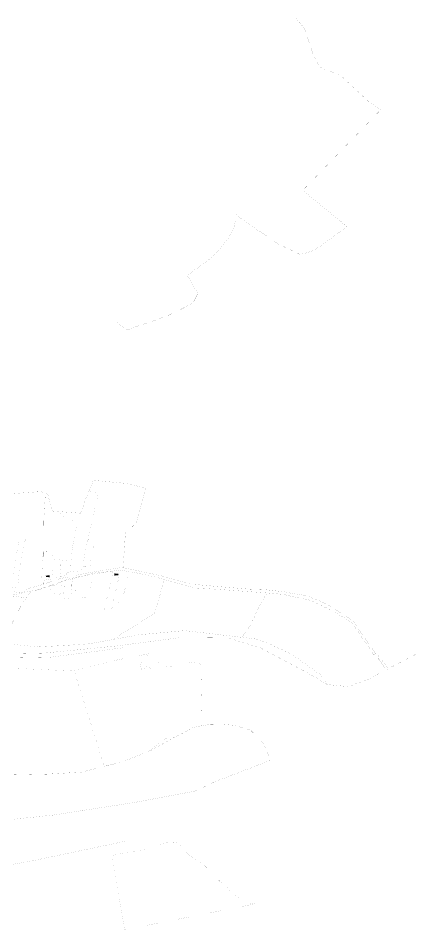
# Model space of a CAD drawing. Header units: millimetres. Extents: x 1265826 to 1360210, y 383897 to 506623.
# Drawn here: x 1343208 to 1344512, y 490240 to 493211 of the extents above; entities that cross this region are included whole.
import ezdxf

# ---------------------------------------------------------------- set-up
doc = ezdxf.new("R2010")
doc.units = ezdxf.units.MM
doc.layers.add('14', color=7, linetype='Continuous')

msp = doc.modelspace()

# ---------------------------------------------------------------- hatches: boundary and pattern name
at = {"layer": '14', "linetype": 'Continuous'}
for points in [[(1343297.6, 491394.4), (1343298, 491389.7), (1343306.5, 491390.4), (1343306.6, 491388.9), (1343310.1, 491389.2), (1343309.6, 491395.4)], [(1343521.4, 491402.2), (1343521.3, 491394.2), (1343524.2, 491394.2), (1343524.2, 491395.4), (1343533.3, 491395.3), (1343533.4, 491400.4), (1343524.2, 491400.5), (1343524.2, 491402.2)]]:
    msp.add_hatch(color=12, dxfattribs=at).paths.add_polyline_path(points)

# ---------------------------------------------------------------- linework, layer by layer
at = {"layer": '14', "color": 12, "const_width": 0.17, "flags": 128}
for points in [[(1344112.6, 493210.9), (1344123.9, 493197.1), (1344130.1, 493189.2), (1344139.8, 493177.8), (1344170.6, 493088.2), (1344189.4, 493052.8), (1344206.6, 493043.3), (1344213.6, 493041), (1344254.2, 493028), (1344354.3, 492934.6), (1344389.7, 492913.6), (1344134.5, 492650), (1344279, 492531.8), (1344172.1, 492454.3), (1344126.9, 492440.8), (1344058.9, 492473.2), (1343995.2, 492515.3), (1343914.6, 492572.5), (1343915.4, 492552.2), (1343910.1, 492525.8), (1343889.8, 492491.2), (1343851.4, 492444.5), (1343822.8, 492419.7), (1343758, 492373), (1343792.7, 492313.5), (1343779.1, 492286.4), (1343754.3, 492270.6), (1343692.5, 492240.5), (1343587.3, 492204), (1343563.8, 492194.6), (1343527.5, 492220.1)], [(1343168.6, 491660.2), (1343279.8, 491668.2), (1343296.4, 491663.9), (1343303, 491662), (1343320, 491604.7), (1343410.8, 491597.9), (1343434, 491661.3), (1343452.4, 491705), (1343554.1, 491695.5)], [(1343296.4, 491663.9), (1343291.3, 491579.9), (1343289, 491365.7), (1343345.8, 491385.2), (1343443.9, 491405), (1343539.2, 491420.2), (1343549.4, 491419.9), (1343556.3, 491524), (1343557.6, 491533.2), (1343591.7, 491565.8), (1343622.4, 491678.4), (1343569, 491694.1), (1343452.4, 491705), (1343434, 491661.3), (1343410.8, 491597.9), (1343320, 491604.7), (1343303, 491662), (1343296.4, 491663.9)], [(1342798, 491611.4), (1342796, 491593.9), (1342790.8, 491514.1), (1342788.5, 491428.6), (1342962.9, 491380.2), (1343098.8, 491354), (1343171.7, 491344.6), (1343223.4, 491337.9), (1343241.4, 491352.7), (1343289, 491365.7), (1343291.3, 491579.9), (1343296.4, 491663.9), (1343279.8, 491668.2), (1343168.6, 491660.2), (1342970.7, 491640.9), (1342898.2, 491635.6), (1342823.3, 491636.3), (1342798.1, 491616.8), (1342798, 491611.4)], [(1343096, 491340.2), (1343235.7, 491321.9), (1343245.4, 491339.8), (1343274.7, 491350), (1343296.6, 491356.3), (1343354.2, 491376.2), (1343391.6, 491386.7), (1343420.5, 491393.2), (1343445, 491398.4), (1343538.8, 491412.8), (1343591.7, 491403.8), (1343657.5, 491389.2), (1343684.3, 491382.1), (1343691.7, 491378.7), (1343780.4, 491354.4), (1343860.7, 491349.6), (1344017.6, 491338), (1344073.3, 491333.1), (1344099.6, 491326.6), (1344155.4, 491315.1), (1344233.2, 491279.3), (1344294.2, 491241.6), (1344365.4, 491138.1), (1344383.2, 491121.5), (1344406.3, 491087.1), (1344412.9, 491090.9), (1344388.4, 491125.8), (1344370.1, 491141.9), (1344313.5, 491225.4), (1344298.1, 491247.4), (1344233.6, 491289.7), (1344201.1, 491307), (1344154.4, 491326.3), (1344131.4, 491331.8), (1344101.7, 491336.1), (1344074.7, 491341.7), (1344012.2, 491348.7), (1343957, 491350.6), (1343854.9, 491359.1), (1343774.1, 491366.5), (1343675.5, 491393.3), (1343669.8, 491394.8), (1343591.7, 491411.7), (1343555.3, 491419), (1343549.4, 491419.9), (1343539.2, 491420.2), (1343443.9, 491405), (1343345.8, 491385.2), (1343289, 491365.7), (1343241.4, 491352.7), (1343223.4, 491337.9), (1343171.7, 491344.6)], [(1343142.4, 491174.3), (1343154.5, 491174), (1343221.4, 491304.9), (1343235.7, 491321.9), (1343096, 491340.2), (1343069.7, 491347.4), (1342963.3, 491365.8), (1342838.4, 491397.4), (1342808.9, 491353.1), (1342738.8, 491264), (1342774.6, 491254.3), (1342813.4, 491253.8), (1342856.5, 491222.8), (1342848.6, 491209.6), (1342860.5, 491201.2), (1342890.9, 491180.1), (1342931.2, 491228.5), (1342948.3, 491229.2), (1343009, 491178), (1343058.8, 491155.5), (1343073.1, 491158.3), (1343096.3, 491184.9), (1343142.4, 491174.3)], [(1343520.5, 491187), (1343557.5, 491213.7), (1343650.9, 491269.4), (1343684.3, 491382.1), (1343657.5, 491389.2), (1343591.7, 491403.8), (1343538.8, 491412.8), (1343445, 491398.4), (1343420.5, 491393.2), (1343391.6, 491386.7), (1343354.2, 491376.2), (1343296.6, 491356.3), (1343274.7, 491350), (1343245.4, 491339.8), (1343235.7, 491321.9), (1343221.4, 491304.9), (1343154.5, 491174), (1343273.1, 491162.1), (1343354.3, 491166.6), (1343439.3, 491172.2), (1343520.5, 491187)], [(1343936.4, 491193.4), (1343966.9, 491238.2), (1343989.2, 491287.2), (1344017.6, 491338), (1343860.7, 491349.6), (1343780.4, 491354.4), (1343691.7, 491378.7), (1343684.3, 491382.1), (1343650.9, 491269.4), (1343557.5, 491213.7), (1343520.5, 491187), (1343600, 491201.6), (1343750.1, 491215.2), (1343896.8, 491198.1), (1343936.4, 491193.4)], [(1344215.4, 491039.3), (1344189.9, 491073.1), (1344097.9, 491138.8), (1344021.4, 491173.6), (1343982.6, 491187.9), (1343936.4, 491193.4), (1343896.8, 491198.1), (1343750.1, 491215.2), (1343600, 491201.6), (1343520.5, 491187), (1343439.3, 491172.2), (1343354.3, 491166.6), (1343273.1, 491162.1), (1343154.5, 491174)], [(1344512.4, 491143), (1344412.9, 491090.9), (1344406.3, 491087.1), (1344379.2, 491073.4), (1344352.3, 491057.9), (1344282.5, 491032.8), (1344215.4, 491039.3), (1344192.2, 491053.2), (1344149.4, 491078.1), (1343996.8, 491158.8), (1343891.9, 491191.1), (1343737, 491192.7), (1343533.6, 491165.8), (1343292.9, 491142), (1342866.2, 491133.1), (1342548.5, 491152.8), (1342468.4, 491171.3), (1342467.2, 491166.1), (1342464.6, 491160.6), (1342476, 491157.7), (1342548.9, 491142.7), (1342863.6, 491120), (1343309.5, 491128.2), (1343554.1, 491159.9)], [(1342866.2, 491133.1), (1343292.9, 491142), (1343533.6, 491165.8), (1343737, 491192.7), (1343891.9, 491191.1), (1343996.8, 491158.8), (1344149.4, 491078.1), (1344192.2, 491053.2), (1344215.4, 491039.3)], [(1343554.1, 491159.9), (1343309.5, 491128.2), (1342863.6, 491120)], [(1343017.9, 490582.2), (1343321.2, 490614), (1343589, 490655.6), (1343784.7, 490692.3), (1343845.8, 490721.7), (1344027.8, 490791.9), (1344015.3, 490831), (1343998.3, 490857.8), (1343964.5, 490890.5), (1343914.8, 490906.3), (1343872.2, 490909.8), (1343834.7, 490910.4), (1343776.7, 490899.5), (1343637.5, 490823.8), (1343551.2, 490789), (1343413.6, 490754), (1343302.4, 490747.5), (1343174.1, 490744.7)], [(1341793.4, 490518.6), (1342268.2, 490601.8), (1342397.8, 490611.6), (1342537.2, 490604.3), (1342628.9, 490598.2), (1342649.8, 490610.4), (1342890.7, 490596.9), (1342875.2, 490630.1), (1342856.8, 490643.8), (1342838, 490671.4), (1342929.1, 490790.2), (1343099.7, 490751.6), (1343174.1, 490744.7), (1343302.4, 490747.5), (1343413.6, 490754), (1343551.2, 490789), (1343554.1, 490790.1)], [(1343554.1, 490650.2), (1343321.2, 490614), (1343017.9, 490582.2), (1342939.6, 490578.6), (1342890.7, 490596.9), (1342649.8, 490610.4), (1342628.9, 490598.2), (1342537.2, 490604.3), (1342397.8, 490611.6), (1342268.2, 490601.8), (1341793.4, 490518.6)], [(1343554.1, 490528.2), (1343235.6, 490461.2), (1343049.7, 490430.6), (1342966.5, 490423.2), (1342827.1, 490417.1), (1342735.4, 490424.5), (1342598.4, 490442.8), (1342582.5, 490446.5), (1342507.9, 490453.8), (1342390.5, 490462.4), (1342391.7, 490483.2), (1342287.7, 490474.6), (1341793.4, 490388.9)], [(1341793.4, 490388.9), (1342287.7, 490474.6), (1342391.7, 490483.2), (1342390.5, 490462.4), (1342507.9, 490453.8), (1342582.5, 490446.5), (1342598.4, 490442.8), (1342735.4, 490424.5), (1342827.1, 490417.1), (1342966.5, 490423.2), (1343049.7, 490430.6), (1343235.6, 490461.2), (1343554.1, 490528.2)]]:
    msp.add_lwpolyline(points, dxfattribs=at)
at = {"layer": '14', "color": 7, "const_width": 0.08, "flags": 128}
for points in [[(1343342.9, 491603), (1343347.8, 491589.2), (1343374.1, 491577.9), (1343401.7, 491571.4), (1343388.5, 491511), (1343381.3, 491467.5), (1343380, 491444.8), (1343379.1, 491428.6), (1343378.7, 491415.2), (1343377.8, 491407), (1343409.3, 491409.8), (1343408.9, 491415), (1343418.8, 491415.8), (1343420.4, 491444.7), (1343429.7, 491487.6), (1343442.4, 491546.8), (1343468.9, 491664.9), (1343437.9, 491670.7), (1343434, 491661.3), (1343410.8, 491597.9), (1343342.9, 491603)], [(1343189.1, 491355.9), (1343210.1, 491357.7), (1343208.2, 491376.6), (1343210.8, 491406.4), (1343230.5, 491511.1), (1343210.2, 491510.4), (1343198.7, 491444), (1343191.6, 491403.2), (1343188.7, 491376.9), (1343188.8, 491364.4), (1343189.1, 491355.9)], [(1343435, 491512.2), (1343429.7, 491487.6), (1343420.4, 491444.7), (1343419.2, 491422.9), (1343441.8, 491423.6), (1343442.5, 491432.8), (1343443, 491443.8), (1343447.1, 491467.7), (1343458.4, 491511.6), (1343435, 491512.2)], [(1343289.3, 491471.7), (1343286.5, 491439.3), (1343284.2, 491378.4), (1343296.9, 491380.4), (1343317.9, 491383.9), (1343317.4, 491387.9), (1343317.5, 491389.1), (1343319.9, 491418.4), (1343320.3, 491441), (1343320.4, 491445.6), (1343318.6, 491472.5), (1343289.3, 491471.7)], [(1343345.3, 491390.6), (1343345.7, 491397.7), (1343344.1, 491416), (1343346.5, 491427.2), (1343346.9, 491447.2), (1343320.4, 491445.6), (1343320.3, 491441), (1343319.9, 491418.4), (1343317.5, 491389.1), (1343317.4, 491387.9), (1343345.3, 491390.6)], [(1343345.3, 491390.6), (1343352.8, 491392.3), (1343366.7, 491395.3), (1343364.6, 491404.2), (1343372.2, 491405.1), (1343378.7, 491415.2), (1343379.1, 491428.6), (1343380, 491444.8), (1343346.8, 491442.3), (1343346.5, 491427.2), (1343344.1, 491416), (1343345.7, 491397.7), (1343345.3, 491390.6)], [(1343391.6, 491386.7), (1343392.3, 491379.6), (1343393.7, 491328.8), (1343438.2, 491320.1), (1343443.3, 491350.5), (1343447.2, 491376.4), (1343446.8, 491389), (1343445, 491398.4), (1343420.5, 491393.2), (1343391.6, 491386.7)], [(1343515, 491405.1), (1343511.7, 491380.4), (1343504.9, 491355.1), (1343486, 491277), (1343509.8, 491271.1), (1343516.9, 491308.4), (1343528.9, 491358.2), (1343533.8, 491382.1), (1343534.1, 491400.4), (1343533.9, 491405.6), (1343515, 491405.1)], [(1343544.2, 491304.3), (1343564.5, 491386.8), (1343567.6, 491404.2), (1343536, 491404.5), (1343533.8, 491382.1), (1343528.9, 491358.2), (1343516.9, 491308.4), (1343544.2, 491304.3)], [(1343343.9, 491333.8), (1343348.6, 491368.7), (1343315.6, 491360.5), (1343312.6, 491338), (1343343.9, 491333.8)], [(1343357.8, 491377.7), (1343357.9, 491372.1), (1343357.9, 491370.4), (1343355.5, 491321.4), (1343378.2, 491318), (1343382.3, 491358.3), (1343382.4, 491366.6), (1343381.9, 491369.2), (1343381.4, 491370.8), (1343381.5, 491371.2), (1343385.2, 491371.9), (1343383.7, 491381.9), (1343357.8, 491377.7)], [(1343216.9, 491162), (1343216.9, 491161.8), (1343217.1, 491161.8), (1343217.1, 491162), (1343216.9, 491162)], [(1343237.2, 491163.8), (1343237.2, 491163.6), (1343237.5, 491163.7), (1343237.5, 491163.8), (1343237.2, 491163.8)], [(1343806.9, 490905.3), (1343802.6, 491105.8), (1343773.7, 491112), (1343749.9, 491105.9), (1343722.4, 491102), (1343696.1, 491095.2), (1343661.1, 491115.1), (1343640.8, 491089.8), (1343631.5, 491097.2), (1343620.8, 491099.1), (1343619.8, 491086.4), (1343610, 491086.4), (1343605.9, 491099), (1343608.4, 491108.3), (1343616.7, 491121), (1343624.1, 491130.8), (1343634.4, 491140.2), (1343503.7, 491114.4), (1343390.3, 491083.7), (1343487.9, 490772.3), (1343551.2, 490789), (1343637.5, 490823.8), (1343668.8, 490849.9), (1343692.7, 490866.1), (1343715.1, 490866.9), (1343776.7, 490899.5), (1343806.9, 490905.3)], [(1342868.5, 490809.6), (1342894.8, 490798.5), (1342933, 490785.4), (1342965.2, 490783.3), (1342995.3, 490768.5), (1343091.9, 490752.9), (1343102.7, 490756.5), (1343125.1, 490753.4), (1343146.4, 490747.3), (1343174.1, 490744.7), (1343302.4, 490747.5), (1343413.5, 490754), (1343413.6, 490754), (1343413.9, 490754.1), (1343487.7, 490772.9), (1343390.3, 491083.7), (1343033.3, 491099.6), (1342978.5, 491026.8), (1342836.1, 490847.1), (1342847.6, 490834.5), (1342868.5, 490809.6)], [(1343511.5, 490482), (1343554.1, 490240.3), (1343979.4, 490324.5), (1343940.6, 490331), (1343868.8, 490394.2), (1343813.8, 490450.6), (1343782.2, 490470.8), (1343755.3, 490490.9), (1343744.8, 490493.7), (1343733.9, 490517.9), (1343719.9, 490526.1), (1343693.5, 490524.7), (1343670.4, 490518.2), (1343646.5, 490513.4), (1343613.3, 490501.3), (1343511.5, 490482)]]:
    msp.add_lwpolyline(points, dxfattribs=at)
at = {"layer": '14', "color": 92, "const_width": 0.17, "flags": 128}
for points in [[(1341980.8, 491193.4), (1342016.2, 491138.9), (1342187.9, 491158.6), (1342362.1, 491191.6), (1342420.9, 491180.9), (1342443.8, 491195), (1342504.7, 491225.8), (1342640.5, 491320.4), (1342765.5, 491443.1), (1342776.6, 491439.9), (1342801.1, 491422.1), (1342888.6, 491394.2), (1342900.9, 491390.9), (1343020.5, 491358.6), (1343047.7, 491351.2), (1343157.2, 491333.9), (1343182.1, 491329.9), (1343283.6, 491351.1), (1343375.2, 491384.1), (1343462.1, 491403.9), (1343521.4, 491408.9)], [(1343297.6, 491394.4), (1343298, 491389.7), (1343306.5, 491390.4), (1343306.6, 491388.9), (1343310.1, 491389.2), (1343309.6, 491395.4), (1343297.6, 491394.4)]]:
    msp.add_lwpolyline(points, dxfattribs=at)
at = {"layer": '14', "color": 31, "const_width": 0.17, "flags": 128}
msp.add_lwpolyline([(1343521.4, 491402.2), (1343521.3, 491394.2), (1343524.2, 491394.2), (1343524.2, 491395.4), (1343533.3, 491395.3), (1343533.4, 491400.4), (1343524.2, 491400.5), (1343524.2, 491402.2), (1343521.4, 491402.2)], dxfattribs=at)

doc.saveas('drawing.dxf')
